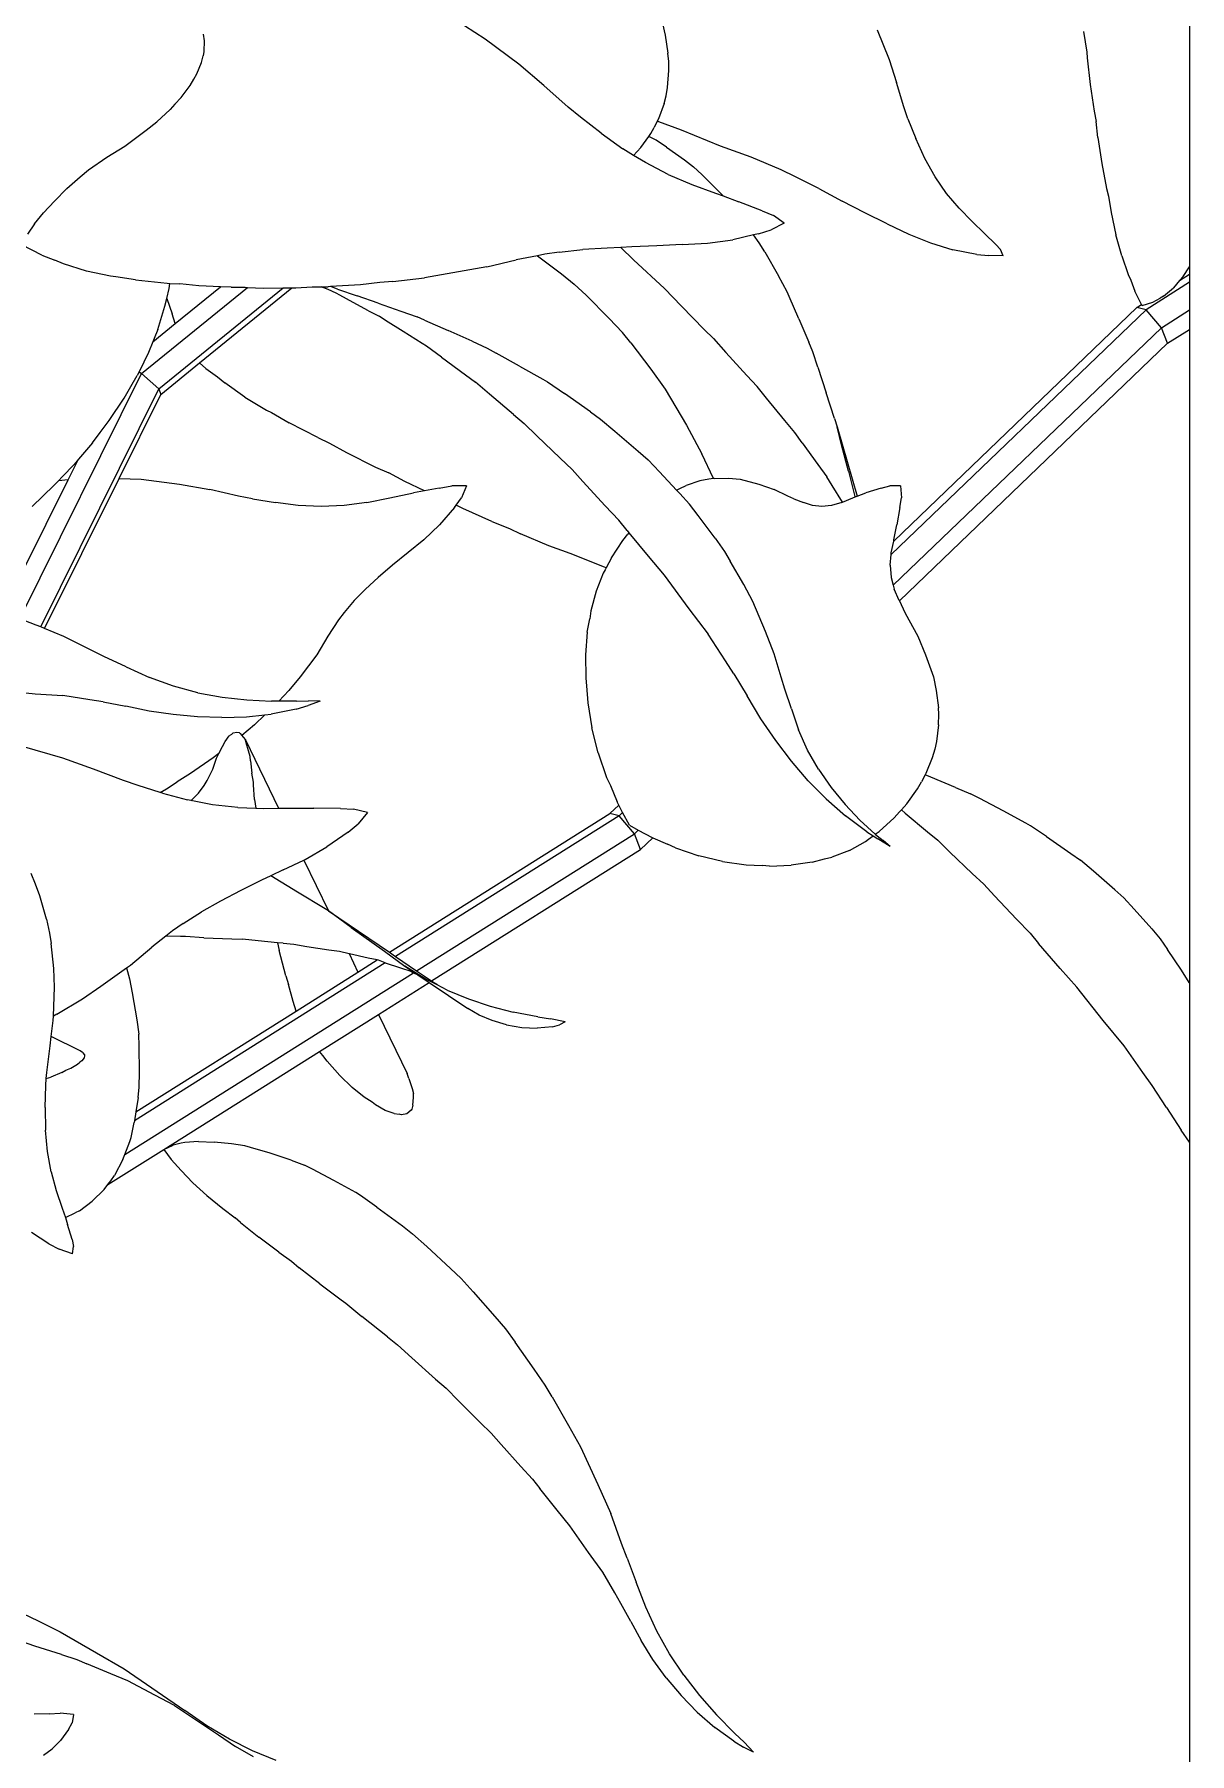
# Model space of a CAD drawing. Header units: metres. Extents: x 12.2 to 77.2, y 18.8 to 35.5.
# Drawn here: x 61.8069 to 62.0748, y 29.6505 to 30.0491 of the extents above; entities that cross this region are included whole.
import ezdxf

# ---------------------------------------------------------------- set-up
doc = ezdxf.new("R2010")
doc.units = ezdxf.units.M
doc.layers.add('0inne_gulv', color=7, linetype='Continuous', lineweight=13)

# ---------------------------------------------------------------- blocks, each defined once
blk = doc.blocks.new('One bedroom house rs')
for p, q in [((-8.48723, -1.92068), (-8.48723, -1.99064)), ((-8.71594, -1.93674), (-8.71573, -1.9383)), ((-8.65054, -1.93786), (-8.65533, -1.93477)), ((-8.60943, -1.93428), (-8.60886, -1.93694)), ((-8.60886, -1.93694), (-8.60818, -1.94111)), ((-8.55969, -1.93571), (-8.55688, -1.94257)), ((-8.51185, -1.93611), (-8.51109, -1.9409)), ((-8.71577, -1.94073), (-8.71596, -1.94174)), ((-8.71573, -1.9383), (-8.71577, -1.94073)), ((-8.64274, -1.94372), (-8.65054, -1.93786)), ((-8.51109, -1.9409), (-8.51098, -1.94219)), ((-8.71741, -1.94593), (-8.71634, -1.9433)), ((-8.71634, -1.9433), (-8.71596, -1.94174)), ((-8.63694, -1.94861), (-8.64274, -1.94372)), ((-8.60797, -1.94304), (-8.60818, -1.94111)), ((-8.60799, -1.94515), (-8.60797, -1.94304)), ((-8.55688, -1.94257), (-8.55517, -1.94794)), ((-8.51098, -1.94219), (-8.51026, -1.94841)), ((-8.72106, -1.95141), (-8.71899, -1.94864)), ((-8.71899, -1.94864), (-8.71814, -1.94716)), ((-8.71814, -1.94716), (-8.71741, -1.94593)), ((-8.63131, -1.95363), (-8.63694, -1.94861)), ((-8.6083, -1.94906), (-8.60799, -1.94515)), ((-8.55351, -1.95361), (-8.55517, -1.94794)), ((-8.51026, -1.94841), (-8.50934, -1.95457)), ((-8.72106, -1.95141), (-8.72253, -1.95295)), ((-8.60909, -1.95279), (-8.61041, -1.95639)), ((-8.60909, -1.95279), (-8.60863, -1.95106)), ((-8.60863, -1.95106), (-8.6083, -1.94906)), ((-8.72666, -1.95705), (-8.72361, -1.95419)), ((-8.72253, -1.95295), (-8.72361, -1.95419)), ((-8.62846, -1.95599), (-8.63131, -1.95363)), ((-8.62366, -1.9597), (-8.62846, -1.95599)), ((-8.61041, -1.95639), (-8.61066, -1.95691)), ((-8.55254, -1.95638), (-8.55351, -1.95361)), ((-8.55254, -1.95638), (-8.55073, -1.96092)), ((-8.50934, -1.95457), (-8.50889, -1.95698)), ((-8.73408, -1.96269), (-8.7292, -1.95902)), ((-8.7292, -1.95902), (-8.72666, -1.95705)), ((-8.62366, -1.9597), (-8.61862, -1.96332)), ((-8.6145, -1.96302), (-8.61265, -1.96043)), ((-8.61265, -1.96043), (-8.61219, -1.95978)), ((-8.61091, -1.96133), (-8.61265, -1.96043)), ((-8.61219, -1.95978), (-8.61136, -1.95835)), ((-8.61066, -1.95691), (-8.61136, -1.95835)), ((-8.61032, -1.95705), (-8.61066, -1.95691)), ((-8.60503, -1.95902), (-8.61032, -1.95705)), ((-8.59604, -1.96269), (-8.60503, -1.95902)), ((-8.50848, -1.96071), (-8.50889, -1.95698)), ((-8.50848, -1.96071), (-8.50758, -1.96673)), ((-8.73828, -1.96525), (-8.73408, -1.96269)), ((-8.61615, -1.96484), (-8.61862, -1.96332)), ((-8.6145, -1.96302), (-8.61615, -1.96484)), ((-8.61343, -1.96652), (-8.61615, -1.96484)), ((-8.60852, -1.9629), (-8.61091, -1.96133)), ((-8.60852, -1.9629), (-8.60437, -1.96585)), ((-8.58887, -1.96525), (-8.59604, -1.96269)), ((-8.54863, -1.96556), (-8.55073, -1.96092)), ((-8.74451, -1.96978), (-8.74254, -1.96822)), ((-8.74254, -1.96822), (-8.73828, -1.96525)), ((-8.60811, -1.96928), (-8.61343, -1.96652)), ((-8.60437, -1.96585), (-8.60225, -1.96746)), ((-8.60225, -1.96746), (-8.60035, -1.96925)), ((-8.58195, -1.96822), (-8.58887, -1.96525)), ((-8.57861, -1.96978), (-8.58195, -1.96822)), ((-8.54625, -1.96982), (-8.54863, -1.96556)), ((-8.50758, -1.96673), (-8.50648, -1.9725)), ((-8.74755, -1.97248), (-8.75044, -1.97543)), ((-8.74755, -1.97248), (-8.74451, -1.96978)), ((-8.60811, -1.96928), (-8.60268, -1.9716)), ((-8.60268, -1.9716), (-8.5972, -1.97357)), ((-8.60035, -1.96925), (-8.59647, -1.97311)), ((-8.57322, -1.97248), (-8.57861, -1.96978)), ((-8.57322, -1.97248), (-8.56783, -1.97543)), ((-8.5436, -1.97367), (-8.54625, -1.96982)), ((-8.50648, -1.9725), (-8.50607, -1.97427)), ((-8.75295, -1.97818), (-8.75044, -1.97543)), ((-8.5972, -1.97357), (-8.5954, -1.97423)), ((-8.59647, -1.97311), (-8.5954, -1.97423)), ((-8.5954, -1.97423), (-8.59175, -1.97557)), ((-8.58632, -1.9777), (-8.59175, -1.97557)), ((-8.56252, -1.97818), (-8.56783, -1.97543)), ((-8.54069, -1.9771), (-8.5436, -1.97367)), ((-8.50607, -1.97427), (-8.50544, -1.97806)), ((-8.75503, -1.98073), (-8.75671, -1.98306)), ((-8.75503, -1.98073), (-8.75295, -1.97818)), ((-8.58632, -1.9777), (-8.58372, -1.9788)), ((-8.58122, -1.98052), (-8.58424, -1.98208)), ((-8.58122, -1.98052), (-8.58372, -1.9788)), ((-8.55734, -1.98073), (-8.56252, -1.97818)), ((-8.55734, -1.98073), (-8.5523, -1.98306)), ((-8.54069, -1.9771), (-8.53764, -1.98013)), ((-8.53764, -1.98013), (-8.53478, -1.98292)), ((-8.50544, -1.97806), (-8.50431, -1.98328)), ((-8.59905, -1.98519), (-8.59316, -1.98439)), ((-8.58832, -1.98329), (-8.59316, -1.98439)), ((-8.58716, -1.98302), (-8.58832, -1.98329)), ((-8.587, -1.98511), (-8.58832, -1.98329)), ((-8.58716, -1.98302), (-8.58424, -1.98208)), ((-8.5523, -1.98306), (-8.54733, -1.98511)), ((-8.53217, -1.98552), (-8.53478, -1.98292)), ((-8.50298, -1.98809), (-8.50431, -1.98328)), ((-8.75335, -1.98794), (-8.75799, -1.98554)), ((-8.75335, -1.98794), (-8.75034, -1.98909)), ((-8.63842, -1.98809), (-8.64337, -1.98905)), ((-8.63674, -1.98776), (-8.63842, -1.98809)), ((-8.63842, -1.98809), (-8.63287, -1.9923)), ((-8.63343, -1.98727), (-8.63674, -1.98776)), ((-8.63343, -1.98727), (-8.62795, -1.98669)), ((-8.62229, -1.98635), (-8.62795, -1.98669)), ((-8.61909, -1.98618), (-8.62229, -1.98635)), ((-8.61654, -1.98604), (-8.61909, -1.98618)), ((-8.61616, -1.98904), (-8.61909, -1.98618)), ((-8.61073, -1.98577), (-8.61654, -1.98604)), ((-8.6049, -1.98552), (-8.61073, -1.98577)), ((-8.6049, -1.98552), (-8.59905, -1.98519)), ((-8.58576, -1.98723), (-8.587, -1.98511)), ((-8.58576, -1.98723), (-8.58259, -1.99276)), ((-8.54733, -1.98511), (-8.54213, -1.9867)), ((-8.5366, -1.9878), (-8.54213, -1.9867)), ((-8.5366, -1.9878), (-8.53378, -1.98808)), ((-8.53044, -1.9881), (-8.53378, -1.98808)), ((-8.53217, -1.98552), (-8.53105, -1.98668)), ((-8.53044, -1.9881), (-8.53105, -1.98668)), ((-8.50298, -1.98809), (-8.50146, -1.99243)), ((-8.74835, -1.98996), (-8.75034, -1.98909)), ((-8.74301, -1.99165), (-8.74835, -1.98996)), ((-8.73743, -1.99283), (-8.74301, -1.99165)), ((-8.65021, -1.9907), (-8.66462, -1.99321)), ((-8.65021, -1.9907), (-8.64337, -1.98905)), ((-8.63287, -1.9923), (-8.62995, -1.9947)), ((-8.60902, -1.9957), (-8.61616, -1.98904)), ((-8.58052, -1.99648), (-8.58259, -1.99276)), ((-8.50146, -1.99243), (-8.50089, -1.99374)), ((-8.48955, -1.99381), (-8.48723, -1.99234)), ((-8.48876, -1.9929), (-8.48723, -1.99064)), ((-8.48723, -1.99064), (-8.48723, -1.99234)), ((-8.48723, -1.99234), (-8.48723, -1.99422)), ((-8.73622, -1.99297), (-8.73743, -1.99283)), ((-8.73162, -1.99372), (-8.73622, -1.99297)), ((-8.73162, -1.99372), (-8.72434, -1.99447)), ((-8.73023, -2.01537), (-8.7057, -1.99544)), ((-8.7262, -2.01896), (-8.69741, -1.99556)), ((-8.72438, -1.99799), (-8.72385, -1.9957)), ((-8.72434, -1.99447), (-8.72366, -1.99451)), ((-8.72385, -1.9957), (-8.72366, -1.99451)), ((-8.72366, -1.99451), (-8.7214, -1.99463)), ((-8.72242, -2.00379), (-8.71197, -1.9953)), ((-8.71696, -1.99507), (-8.7214, -1.99463)), ((-8.71197, -1.9953), (-8.71696, -1.99507)), ((-8.71678, -2.01293), (-8.6954, -1.99555)), ((-8.7095, -1.99542), (-8.71197, -1.9953)), ((-8.7095, -1.99542), (-8.70618, -1.99542)), ((-8.70618, -1.99542), (-8.7057, -1.99544)), ((-8.7057, -1.99544), (-8.702, -1.99559)), ((-8.702, -1.99559), (-8.69741, -1.99556)), ((-8.69741, -1.99556), (-8.6954, -1.99555)), ((-8.6954, -1.99555), (-8.69447, -1.99554)), ((-8.69447, -1.99554), (-8.69068, -1.99533)), ((-8.69068, -1.99533), (-8.68856, -1.9953)), ((-8.68856, -1.9953), (-8.68695, -1.99528)), ((-8.68701, -1.99596), (-8.68856, -1.9953)), ((-8.68509, -1.99676), (-8.68701, -1.99596)), ((-8.68646, -1.99525), (-8.68695, -1.99528)), ((-8.67945, -1.99481), (-8.68646, -1.99525)), ((-8.6862, -1.99533), (-8.68646, -1.99525)), ((-8.6848, -1.99581), (-8.6862, -1.99533)), ((-8.6848, -1.99581), (-8.68026, -1.99738)), ((-8.67499, -1.99431), (-8.67945, -1.99481)), ((-8.672, -1.9941), (-8.67499, -1.99431)), ((-8.672, -1.9941), (-8.66462, -1.99321)), ((-8.62995, -1.9947), (-8.62718, -1.99726)), ((-8.60508, -1.99982), (-8.60902, -1.9957)), ((-8.58007, -1.99751), (-8.58052, -1.99648)), ((-8.50089, -1.99374), (-8.49992, -1.99631)), ((-8.49836, -1.9994), (-8.49992, -1.99631)), ((-8.48723, -1.99422), (-8.49734, -2.00063)), ((-8.49329, -1.99749), (-8.491, -1.9955)), ((-8.48955, -1.99381), (-8.491, -1.9955)), ((-8.48876, -1.9929), (-8.48955, -1.99381)), ((-8.48723, -1.99422), (-8.48723, -2.00063)), ((-8.72649, -2.00518), (-8.72481, -1.99982)), ((-8.72481, -1.99982), (-8.72438, -1.99799)), ((-8.72438, -1.99799), (-8.72315, -2.00158)), ((-8.68425, -1.99725), (-8.68509, -1.99676)), ((-8.68115, -1.99895), (-8.68425, -1.99725)), ((-8.67759, -2.00085), (-8.68115, -1.99895)), ((-8.67534, -1.9991), (-8.68026, -1.99738)), ((-8.67534, -1.9991), (-8.67009, -2.00096)), ((-8.62182, -2.00261), (-8.62718, -1.99726)), ((-8.59978, -2.00518), (-8.60508, -1.99982)), ((-8.57781, -2.00273), (-8.58007, -1.99751)), ((-8.49734, -2.00063), (-8.55645, -2.05738)), ((-8.55583, -2.05423), (-8.49944, -2.00009)), ((-8.49944, -2.00009), (-8.49836, -1.9994)), ((-8.49734, -2.00063), (-8.49944, -2.00009)), ((-8.49824, -1.99963), (-8.49836, -1.9994)), ((-8.49824, -1.99963), (-8.49575, -1.99888)), ((-8.49378, -2.00478), (-8.49734, -2.00063)), ((-8.49575, -1.99888), (-8.49408, -1.99795)), ((-8.49329, -1.99749), (-8.49408, -1.99795)), ((-8.49378, -2.00478), (-8.48723, -2.00063)), ((-8.48723, -2.00063), (-8.48723, -2.00517)), ((-8.72764, -2.00804), (-8.72242, -2.00379)), ((-8.72242, -2.00379), (-8.72315, -2.00158)), ((-8.67759, -2.00085), (-8.67518, -2.0021)), ((-8.67371, -2.00308), (-8.67518, -2.0021)), ((-8.66962, -2.00569), (-8.67371, -2.00308)), ((-8.67009, -2.00096), (-8.66636, -2.00229)), ((-8.66465, -2.00303), (-8.66636, -2.00229)), ((-8.66465, -2.00303), (-8.65918, -2.00543)), ((-8.61876, -2.00592), (-8.62182, -2.00261)), ((-8.57781, -2.00273), (-8.57552, -2.00817)), ((-8.72764, -2.00804), (-8.72865, -2.01055)), ((-8.72733, -2.00726), (-8.72764, -2.00804)), ((-8.72649, -2.00518), (-8.72733, -2.00726)), ((-8.6652, -2.00845), (-8.66962, -2.00569)), ((-8.66421, -2.00905), (-8.6652, -2.00845)), ((-8.65357, -2.00794), (-8.65918, -2.00543)), ((-8.65357, -2.00794), (-8.65014, -2.00949)), ((-8.61679, -2.0083), (-8.61876, -2.00592)), ((-8.61679, -2.0083), (-8.61213, -2.01437)), ((-8.59978, -2.00518), (-8.59764, -2.00726)), ((-8.59764, -2.00726), (-8.59475, -2.01055)), ((-8.5746, -2.0104), (-8.57552, -2.00817)), ((-8.55597, -2.06449), (-8.49378, -2.00478)), ((-8.55451, -2.06811), (-8.49233, -2.0084)), ((-8.49233, -2.0084), (-8.49378, -2.00478)), ((-8.49233, -2.0084), (-8.48723, -2.00517)), ((-8.48723, -2.00517), (-8.48723, -2.15672)), ((-8.72865, -2.01055), (-8.73081, -2.01499)), ((-8.66073, -2.01164), (-8.66421, -2.00905)), ((-8.66073, -2.01164), (-8.6551, -2.01574)), ((-8.65014, -2.00949), (-8.64799, -2.01066)), ((-8.64257, -2.01367), (-8.64799, -2.01066)), ((-8.59475, -2.01055), (-8.58992, -2.01586)), ((-8.57344, -2.01392), (-8.5746, -2.0104)), ((-8.75848, -2.07225), (-8.73023, -2.01537)), ((-8.73271, -2.01839), (-8.73123, -2.01586)), ((-8.73081, -2.01499), (-8.73123, -2.01586)), ((-8.73081, -2.01499), (-8.73023, -2.01537)), ((-8.73023, -2.01537), (-8.7262, -2.01896)), ((-8.72576, -2.02023), (-8.71678, -2.01293)), ((-8.71532, -2.01422), (-8.71678, -2.01293)), ((-8.71532, -2.01422), (-8.71266, -2.01617)), ((-8.71266, -2.01617), (-8.71097, -2.01757)), ((-8.6551, -2.01574), (-8.65279, -2.01741)), ((-8.64257, -2.01367), (-8.6372, -2.01671)), ((-8.61213, -2.01437), (-8.60884, -2.01901)), ((-8.58753, -2.01839), (-8.58992, -2.01586)), ((-8.57344, -2.01392), (-8.57151, -2.01987)), ((-8.75362, -2.07416), (-8.7262, -2.01896)), ((-8.73544, -2.03971), (-8.72576, -2.02023)), ((-8.73426, -2.02112), (-8.73271, -2.01839)), ((-8.7262, -2.01896), (-8.72576, -2.02023)), ((-8.70629, -2.02086), (-8.71097, -2.01757)), ((-8.64955, -2.02019), (-8.65279, -2.01741)), ((-8.64401, -2.02487), (-8.64955, -2.02019)), ((-8.6372, -2.01671), (-8.6361, -2.01735)), ((-8.6361, -2.01735), (-8.63217, -2.02007)), ((-8.62615, -2.02428), (-8.63217, -2.02007)), ((-8.60884, -2.01901), (-8.60388, -2.02737)), ((-8.58536, -2.02112), (-8.58753, -2.01839)), ((-8.56959, -2.02585), (-8.57151, -2.01987)), ((-8.73772, -2.02633), (-8.73426, -2.02112)), ((-8.70629, -2.02086), (-8.70125, -2.02387)), ((-8.70125, -2.02387), (-8.70013, -2.02443)), ((-8.70013, -2.02443), (-8.69601, -2.02681)), ((-8.62615, -2.02428), (-8.6238, -2.02596)), ((-8.58109, -2.02633), (-8.58536, -2.02112)), ((-8.73985, -2.0291), (-8.73772, -2.02633)), ((-8.68939, -2.03027), (-8.69601, -2.02681)), ((-8.64401, -2.02487), (-8.6415, -2.02696)), ((-8.6415, -2.02696), (-8.63856, -2.02984)), ((-8.6238, -2.02596), (-8.62049, -2.02876)), ((-8.60388, -2.02737), (-8.60034, -2.03399)), ((-8.57874, -2.0291), (-8.58109, -2.02633)), ((-8.56959, -2.02585), (-8.56897, -2.02778)), ((-8.56897, -2.02778), (-8.56434, -2.04381)), ((-8.56791, -2.03195), (-8.56897, -2.02778)), ((-8.74159, -2.03144), (-8.74486, -2.03528)), ((-8.74159, -2.03144), (-8.73985, -2.0291)), ((-8.68939, -2.03027), (-8.68667, -2.03155)), ((-8.68667, -2.03155), (-8.68272, -2.03372)), ((-8.63856, -2.02984), (-8.63318, -2.03503)), ((-8.62049, -2.02876), (-8.61512, -2.0334)), ((-8.5771, -2.03144), (-8.57874, -2.0291)), ((-8.5771, -2.03144), (-8.57346, -2.03648)), ((-8.56636, -2.03801), (-8.56791, -2.03195)), ((-8.74588, -2.03648), (-8.74865, -2.03935)), ((-8.74723, -2.04006), (-8.74486, -2.03528)), ((-8.74486, -2.03528), (-8.74588, -2.03648)), ((-8.68272, -2.03372), (-8.67598, -2.03708)), ((-8.63318, -2.03503), (-8.63042, -2.03764)), ((-8.61512, -2.0334), (-8.61281, -2.03542)), ((-8.61012, -2.03823), (-8.61281, -2.03542)), ((-8.59759, -2.03975), (-8.60034, -2.03399)), ((-8.57346, -2.03648), (-8.57132, -2.03935)), ((-8.76245, -2.0707), (-8.74723, -2.04006)), ((-8.75274, -2.07453), (-8.73544, -2.03971)), ((-8.75055, -2.04139), (-8.74953, -2.0403)), ((-8.74953, -2.0403), (-8.74865, -2.03935)), ((-8.74723, -2.04006), (-8.74953, -2.0403)), ((-8.73544, -2.03971), (-8.73034, -2.03992)), ((-8.73034, -2.03992), (-8.72145, -2.04104)), ((-8.67598, -2.03708), (-8.67294, -2.03845)), ((-8.66923, -2.0404), (-8.67294, -2.03845)), ((-8.66462, -2.04259), (-8.66923, -2.0404)), ((-8.63042, -2.03764), (-8.6279, -2.04044)), ((-8.62273, -2.04606), (-8.6279, -2.04044)), ((-8.60618, -2.04243), (-8.61012, -2.03823)), ((-8.60077, -2.04031), (-8.60398, -2.04136)), ((-8.59869, -2.03988), (-8.60077, -2.04031)), ((-8.59759, -2.03975), (-8.59869, -2.03988)), ((-8.59745, -2.03973), (-8.59759, -2.03975)), ((-8.59745, -2.03973), (-8.59411, -2.0397)), ((-8.59411, -2.0397), (-8.59142, -2.03992)), ((-8.59142, -2.03992), (-8.58715, -2.04104)), ((-8.57011, -2.04139), (-8.57132, -2.03935)), ((-8.56636, -2.03801), (-8.56483, -2.04391)), ((-8.75561, -2.0462), (-8.75055, -2.04139)), ((-8.72145, -2.04104), (-8.71444, -2.0423)), ((-8.70774, -2.04382), (-8.71444, -2.0423)), ((-8.70448, -2.04446), (-8.70774, -2.04382)), ((-8.70448, -2.04446), (-8.69921, -2.04532)), ((-8.67798, -2.04527), (-8.67269, -2.04419)), ((-8.67269, -2.04419), (-8.66715, -2.04306)), ((-8.66462, -2.04259), (-8.66715, -2.04306)), ((-8.66127, -2.04196), (-8.66462, -2.04259)), ((-8.66127, -2.04196), (-8.65828, -2.04146)), ((-8.65486, -2.04147), (-8.65828, -2.04146)), ((-8.6573, -2.04593), (-8.65606, -2.04421)), ((-8.65486, -2.04147), (-8.65606, -2.04421)), ((-8.60618, -2.04243), (-8.60544, -2.04204)), ((-8.60546, -2.04321), (-8.60618, -2.04243)), ((-8.6032, -2.04567), (-8.60546, -2.04321)), ((-8.60544, -2.04204), (-8.60398, -2.04136)), ((-8.58715, -2.04104), (-8.58354, -2.0423)), ((-8.58042, -2.04382), (-8.58354, -2.0423)), ((-8.57898, -2.04446), (-8.58042, -2.04382)), ((-8.57898, -2.04446), (-8.57676, -2.04532)), ((-8.56775, -2.04522), (-8.57011, -2.04139)), ((-8.56775, -2.04522), (-8.56535, -2.04419)), ((-8.56535, -2.04419), (-8.5648, -2.04398)), ((-8.5648, -2.04398), (-8.56483, -2.04391)), ((-8.5648, -2.04398), (-8.56434, -2.04381)), ((-8.56434, -2.04381), (-8.56234, -2.04306)), ((-8.55877, -2.04196), (-8.56234, -2.04306)), ((-8.55877, -2.04196), (-8.55677, -2.04146)), ((-8.55426, -2.04147), (-8.55677, -2.04146)), ((-8.55439, -2.04644), (-8.55407, -2.04421)), ((-8.55426, -2.04147), (-8.55407, -2.04421)), ((-8.6939, -2.04601), (-8.69921, -2.04532)), ((-8.68856, -2.04624), (-8.6939, -2.04601)), ((-8.68325, -2.04599), (-8.68856, -2.04624)), ((-8.67798, -2.04527), (-8.68325, -2.04599)), ((-8.65767, -2.04644), (-8.66118, -2.05049)), ((-8.65767, -2.04644), (-8.6573, -2.04593)), ((-8.65572, -2.04673), (-8.6573, -2.04593)), ((-8.64901, -2.04974), (-8.65572, -2.04673)), ((-8.6196, -2.0494), (-8.62273, -2.04606)), ((-8.60117, -2.04833), (-8.6032, -2.04567)), ((-8.59727, -2.05357), (-8.60117, -2.04833)), ((-8.57469, -2.04601), (-8.57676, -2.04532)), ((-8.5725, -2.04624), (-8.57469, -2.04601)), ((-8.57023, -2.04599), (-8.5725, -2.04624)), ((-8.56787, -2.04527), (-8.57023, -2.04599)), ((-8.56787, -2.04527), (-8.56775, -2.04522)), ((-8.55439, -2.04644), (-8.55508, -2.05049)), ((-8.66481, -2.05397), (-8.66118, -2.05049)), ((-8.64901, -2.04974), (-8.64496, -2.05135)), ((-8.64496, -2.05135), (-8.64234, -2.05259)), ((-8.61766, -2.05181), (-8.6196, -2.0494)), ((-8.61766, -2.05181), (-8.61725, -2.05232)), ((-8.61725, -2.05232), (-8.61747, -2.05262)), ((-8.61725, -2.05232), (-8.61277, -2.05777)), ((-8.55578, -2.05397), (-8.55508, -2.05049)), ((-8.66481, -2.05397), (-8.67208, -2.05986)), ((-8.63577, -2.05535), (-8.64234, -2.05259)), ((-8.63085, -2.05716), (-8.63577, -2.05535)), ((-8.62127, -2.05813), (-8.61865, -2.05411)), ((-8.61865, -2.05411), (-8.61747, -2.05262)), ((-8.59727, -2.05357), (-8.59506, -2.05664)), ((-8.55641, -2.05699), (-8.55583, -2.05423)), ((-8.55583, -2.05423), (-8.55578, -2.05397)), ((-8.67208, -2.05986), (-8.67534, -2.06266)), ((-8.62288, -2.06031), (-8.63085, -2.05716)), ((-8.62249, -2.06045), (-8.62288, -2.06031)), ((-8.62249, -2.06045), (-8.62273, -2.06091)), ((-8.62127, -2.05813), (-8.62249, -2.06045)), ((-8.61277, -2.05777), (-8.60908, -2.06215)), ((-8.59506, -2.05664), (-8.59373, -2.05888)), ((-8.59063, -2.0643), (-8.59373, -2.05888)), ((-8.55667, -2.05986), (-8.55645, -2.05738)), ((-8.55667, -2.05986), (-8.55644, -2.06266)), ((-8.55645, -2.05738), (-8.55641, -2.05699)), ((-8.67534, -2.06266), (-8.67828, -2.0654)), ((-8.62318, -2.06171), (-8.62486, -2.06588)), ((-8.62273, -2.06091), (-8.62318, -2.06171)), ((-8.60908, -2.06215), (-8.60336, -2.06993)), ((-8.58847, -2.06823), (-8.59063, -2.0643)), ((-8.55644, -2.06266), (-8.55597, -2.06449)), ((-8.55597, -2.06449), (-8.55573, -2.0654)), ((-8.68092, -2.06803), (-8.68329, -2.07078)), ((-8.68092, -2.06803), (-8.67828, -2.0654)), ((-8.62486, -2.06588), (-8.62604, -2.07038)), ((-8.58556, -2.07518), (-8.58847, -2.06823)), ((-8.55455, -2.06803), (-8.55573, -2.0654)), ((-8.55455, -2.06803), (-8.55451, -2.06811)), ((-8.55451, -2.06811), (-8.55323, -2.07078)), ((-8.75466, -2.07373), (-8.75848, -2.07225)), ((-8.68329, -2.07078), (-8.68461, -2.07254)), ((-8.6269, -2.07533), (-8.62631, -2.07229)), ((-8.62604, -2.07038), (-8.62631, -2.07229)), ((-8.60336, -2.06993), (-8.59887, -2.07584)), ((-8.55323, -2.07078), (-8.55233, -2.07254)), ((-8.75362, -2.07416), (-8.75466, -2.07373)), ((-8.75274, -2.07453), (-8.75362, -2.07416)), ((-8.74828, -2.07638), (-8.75274, -2.07453)), ((-8.74208, -2.07947), (-8.74828, -2.07638)), ((-8.68703, -2.07632), (-8.68961, -2.08058)), ((-8.68461, -2.07254), (-8.68703, -2.07632)), ((-8.6269, -2.07533), (-8.62734, -2.08061)), ((-8.59488, -2.08199), (-8.59887, -2.07584)), ((-8.58355, -2.08036), (-8.58556, -2.07518)), ((-8.55233, -2.07254), (-8.55027, -2.07632)), ((-8.55027, -2.07632), (-8.54848, -2.08058)), ((-8.73897, -2.08097), (-8.74208, -2.07947)), ((-8.58195, -2.0858), (-8.58355, -2.08036)), ((-8.73378, -2.08339), (-8.73897, -2.08097)), ((-8.73378, -2.08339), (-8.72837, -2.08585)), ((-8.68961, -2.08058), (-8.69347, -2.0857)), ((-8.62734, -2.08061), (-8.62725, -2.08605)), ((-8.59294, -2.08505), (-8.59488, -2.08199)), ((-8.54848, -2.08058), (-8.54665, -2.0857)), ((-8.72284, -2.08786), (-8.72837, -2.08585)), ((-8.71722, -2.0894), (-8.72284, -2.08786)), ((-8.69347, -2.0857), (-8.69606, -2.08888)), ((-8.62725, -2.08605), (-8.62704, -2.08784)), ((-8.62704, -2.08784), (-8.62679, -2.09175)), ((-8.59294, -2.08505), (-8.58979, -2.09015)), ((-8.58109, -2.08855), (-8.58195, -2.0858)), ((-8.54665, -2.0857), (-8.54601, -2.08888)), ((-8.76, -2.08915), (-8.75489, -2.08962)), ((-8.75489, -2.08962), (-8.74848, -2.09005)), ((-8.74225, -2.09101), (-8.74848, -2.09005)), ((-8.73912, -2.09155), (-8.74225, -2.09101)), ((-8.73912, -2.09155), (-8.73391, -2.09252)), ((-8.71722, -2.0894), (-8.71153, -2.09046)), ((-8.71153, -2.09046), (-8.70582, -2.09107)), ((-8.70582, -2.09107), (-8.70011, -2.09137)), ((-8.69843, -2.09137), (-8.70011, -2.09137)), ((-8.69606, -2.08888), (-8.69843, -2.09137)), ((-8.69435, -2.09138), (-8.69843, -2.09137)), ((-8.69438, -2.09318), (-8.69159, -2.09235)), ((-8.69435, -2.09138), (-8.69157, -2.09125)), ((-8.6888, -2.09132), (-8.69159, -2.09235)), ((-8.6888, -2.09132), (-8.69157, -2.09125)), ((-8.62679, -2.09175), (-8.62586, -2.09756)), ((-8.58663, -2.09544), (-8.58979, -2.09015)), ((-8.57957, -2.09316), (-8.58109, -2.08855)), ((-8.54601, -2.08888), (-8.54546, -2.09289)), ((-8.72848, -2.09365), (-8.73391, -2.09252)), ((-8.72293, -2.09446), (-8.72848, -2.09365)), ((-8.7173, -2.09497), (-8.72293, -2.09446)), ((-8.7116, -2.09516), (-8.7173, -2.09497)), ((-8.7116, -2.09516), (-8.70588, -2.095)), ((-8.70588, -2.095), (-8.70168, -2.09453)), ((-8.70409, -2.09686), (-8.70168, -2.09453)), ((-8.70168, -2.09453), (-8.70015, -2.09435)), ((-8.69438, -2.09318), (-8.70015, -2.09435)), ((-8.5832, -2.1005), (-8.58663, -2.09544)), ((-8.57957, -2.09316), (-8.5779, -2.09802)), ((-8.54537, -2.0944), (-8.54546, -2.09289)), ((-8.54545, -2.09686), (-8.54537, -2.0944)), ((-8.71089, -2.10067), (-8.7099, -2.09943)), ((-8.70942, -2.09909), (-8.7099, -2.09943)), ((-8.70902, -2.09873), (-8.70942, -2.09909)), ((-8.70902, -2.09873), (-8.70815, -2.09853)), ((-8.70815, -2.09853), (-8.70762, -2.09861)), ((-8.70762, -2.09861), (-8.70736, -2.09884)), ((-8.70736, -2.09884), (-8.70697, -2.09929)), ((-8.70409, -2.09686), (-8.70697, -2.09929)), ((-8.70697, -2.09929), (-8.70665, -2.09967)), ((-8.70665, -2.09967), (-8.70615, -2.10034)), ((-8.70615, -2.10034), (-8.69846, -2.1162)), ((-8.706, -2.101), (-8.70615, -2.10034)), ((-8.62439, -2.10334), (-8.62586, -2.09756)), ((-8.57581, -2.10268), (-8.5779, -2.09802)), ((-8.54545, -2.09686), (-8.54592, -2.10072)), ((-8.74853, -2.10456), (-8.75782, -2.10187)), ((-8.7123, -2.10346), (-8.7136, -2.10449)), ((-8.71288, -2.10456), (-8.7123, -2.10346)), ((-8.7123, -2.10346), (-8.71147, -2.10187)), ((-8.71147, -2.10187), (-8.71089, -2.10067)), ((-8.70547, -2.10286), (-8.706, -2.101)), ((-8.70504, -2.1042), (-8.70547, -2.10286)), ((-8.70497, -2.1052), (-8.70504, -2.1042)), ((-8.62439, -2.10334), (-8.6224, -2.10903)), ((-8.57954, -2.1053), (-8.5832, -2.1005)), ((-8.57329, -2.10714), (-8.57581, -2.10268)), ((-8.54631, -2.1025), (-8.54689, -2.10449)), ((-8.54592, -2.10072), (-8.54631, -2.1025)), ((-8.74137, -2.10709), (-8.74853, -2.10456)), ((-8.73445, -2.10976), (-8.74137, -2.10709)), ((-8.71888, -2.10816), (-8.72198, -2.11004)), ((-8.7136, -2.10449), (-8.71888, -2.10816)), ((-8.715, -2.10976), (-8.7137, -2.10709)), ((-8.7137, -2.10709), (-8.71288, -2.10456)), ((-8.70497, -2.1052), (-8.70464, -2.10808)), ((-8.70429, -2.11017), (-8.70464, -2.10808)), ((-8.57565, -2.10981), (-8.57954, -2.1053)), ((-8.57329, -2.10714), (-8.57038, -2.11137)), ((-8.54837, -2.10816), (-8.54852, -2.10843)), ((-8.54689, -2.10449), (-8.54837, -2.10816)), ((-8.73103, -2.11094), (-8.73445, -2.10976)), ((-8.72591, -2.11252), (-8.73103, -2.11094)), ((-8.72591, -2.11252), (-8.72449, -2.11169)), ((-8.72449, -2.11169), (-8.72198, -2.11004)), ((-8.71706, -2.11268), (-8.71573, -2.11094)), ((-8.71573, -2.11094), (-8.715, -2.10976)), ((-8.70429, -2.11077), (-8.70429, -2.11017)), ((-8.70405, -2.11413), (-8.70429, -2.11077)), ((-8.6224, -2.10903), (-8.62154, -2.11092)), ((-8.62154, -2.11092), (-8.61999, -2.11467)), ((-8.57565, -2.10981), (-8.57152, -2.11403)), ((-8.57038, -2.11137), (-8.56712, -2.11533)), ((-8.55283, -2.11513), (-8.55034, -2.11169)), ((-8.55034, -2.11169), (-8.54937, -2.11004)), ((-8.54852, -2.10843), (-8.54937, -2.11004)), ((-8.54725, -2.10895), (-8.54852, -2.10843)), ((-8.54148, -2.11137), (-8.54725, -2.10895)), ((-8.54148, -2.11137), (-8.53801, -2.11284)), ((-8.72539, -2.11268), (-8.72591, -2.11252)), ((-8.72539, -2.11268), (-8.71961, -2.11423)), ((-8.71879, -2.11439), (-8.71961, -2.11423)), ((-8.71879, -2.11439), (-8.71861, -2.11423)), ((-8.71378, -2.11536), (-8.71879, -2.11439)), ((-8.71706, -2.11268), (-8.71861, -2.11423)), ((-8.70792, -2.11603), (-8.71378, -2.11536)), ((-8.70792, -2.11603), (-8.70377, -2.1162)), ((-8.70405, -2.11413), (-8.70377, -2.1162)), ((-8.70377, -2.1162), (-8.70207, -2.11626)), ((-8.70207, -2.11626), (-8.69846, -2.1162)), ((-8.69846, -2.1162), (-8.69621, -2.11616)), ((-8.69621, -2.11616), (-8.69026, -2.11614)), ((-8.68413, -2.11626), (-8.69026, -2.11614)), ((-8.68413, -2.11626), (-8.68111, -2.11641)), ((-8.62163, -2.1174), (-8.61958, -2.11544)), ((-8.61958, -2.11544), (-8.61999, -2.11467)), ((-8.61869, -2.11714), (-8.61958, -2.11544)), ((-8.57152, -2.11403), (-8.56702, -2.11797)), ((-8.56712, -2.11533), (-8.56368, -2.11895)), ((-8.55407, -2.11652), (-8.55283, -2.11513)), ((-8.53584, -2.11396), (-8.53801, -2.11284)), ((-8.53045, -2.1168), (-8.53584, -2.11396)), ((-8.68236, -2.12169), (-8.68001, -2.11976)), ((-8.67787, -2.11719), (-8.68111, -2.11641)), ((-8.67787, -2.11719), (-8.68001, -2.11976)), ((-8.67278, -2.14958), (-8.62163, -2.1174)), ((-8.61951, -2.11792), (-8.67136, -2.15054)), ((-8.61951, -2.11792), (-8.62163, -2.1174)), ((-8.61869, -2.11714), (-8.61951, -2.11792)), ((-8.61595, -2.12208), (-8.61951, -2.11792)), ((-8.61712, -2.12012), (-8.61869, -2.11714)), ((-8.61712, -2.12012), (-8.61507, -2.12123)), ((-8.56208, -2.12166), (-8.56702, -2.11797)), ((-8.56011, -2.12221), (-8.56368, -2.11895)), ((-8.55577, -2.1184), (-8.55924, -2.12156)), ((-8.55577, -2.1184), (-8.5545, -2.11701)), ((-8.5545, -2.11701), (-8.55407, -2.11652)), ((-8.55407, -2.11652), (-8.55317, -2.1173)), ((-8.55317, -2.1173), (-8.54801, -2.12166)), ((-8.52521, -2.11963), (-8.53045, -2.1168)), ((-8.52416, -2.12022), (-8.52521, -2.11963)), ((-8.5204, -2.12275), (-8.52416, -2.12022)), ((-8.68236, -2.12169), (-8.68731, -2.12514)), ((-8.66647, -2.15386), (-8.61595, -2.12208)), ((-8.61595, -2.12208), (-8.61507, -2.12123)), ((-8.61452, -2.12572), (-8.61595, -2.12208)), ((-8.61507, -2.12123), (-8.61187, -2.12298)), ((-8.61452, -2.12572), (-8.61172, -2.12304)), ((-8.61187, -2.12298), (-8.61172, -2.12304)), ((-8.61172, -2.12304), (-8.60827, -2.1245)), ((-8.56611, -2.12595), (-8.56237, -2.12389)), ((-8.56237, -2.12389), (-8.56166, -2.12336)), ((-8.56208, -2.12166), (-8.56062, -2.12259)), ((-8.56166, -2.12336), (-8.56062, -2.12259)), ((-8.56062, -2.12259), (-8.55949, -2.12331)), ((-8.56011, -2.12221), (-8.55924, -2.12156)), ((-8.56006, -2.12225), (-8.56011, -2.12221)), ((-8.56006, -2.12225), (-8.55825, -2.12368)), ((-8.55666, -2.12503), (-8.55949, -2.12331)), ((-8.55666, -2.12503), (-8.55825, -2.12368)), ((-8.54801, -2.12166), (-8.54563, -2.12361)), ((-8.54285, -2.12634), (-8.54563, -2.12361)), ((-8.5204, -2.12275), (-8.51474, -2.12665)), ((-8.69742, -2.13048), (-8.69265, -2.12819)), ((-8.69265, -2.12819), (-8.69233, -2.12804)), ((-8.69265, -2.12819), (-8.68692, -2.14)), ((-8.69233, -2.12804), (-8.68731, -2.12514)), ((-8.663, -2.15621), (-8.61452, -2.12572)), ((-8.60646, -2.12533), (-8.60827, -2.1245)), ((-8.60646, -2.12533), (-8.60103, -2.12723)), ((-8.59554, -2.12856), (-8.60103, -2.12723)), ((-8.57473, -2.12867), (-8.57192, -2.1279)), ((-8.57192, -2.1279), (-8.57018, -2.1275)), ((-8.56611, -2.12595), (-8.57018, -2.1275)), ((-8.53767, -2.13128), (-8.54285, -2.12634)), ((-8.51474, -2.12665), (-8.51255, -2.12819)), ((-8.50948, -2.1308), (-8.51255, -2.12819)), ((-8.7548, -2.13377), (-8.75585, -2.13128)), ((-8.70026, -2.13184), (-8.70242, -2.13286)), ((-8.69742, -2.13048), (-8.70026, -2.13184)), ((-8.69406, -2.1356), (-8.70026, -2.13184)), ((-8.59554, -2.12856), (-8.59004, -2.12932)), ((-8.59004, -2.12932), (-8.58636, -2.12944)), ((-8.58468, -2.12957), (-8.58636, -2.12944)), ((-8.58468, -2.12957), (-8.57961, -2.1294)), ((-8.57473, -2.12867), (-8.57961, -2.1294)), ((-8.53498, -2.13377), (-8.53767, -2.13128)), ((-8.50457, -2.13508), (-8.50948, -2.1308)), ((-8.75384, -2.13647), (-8.7548, -2.13377)), ((-8.70726, -2.13528), (-8.71192, -2.13775)), ((-8.70242, -2.13286), (-8.70726, -2.13528)), ((-8.68764, -2.13951), (-8.69406, -2.1356)), ((-8.53251, -2.13647), (-8.53498, -2.13377)), ((-8.50457, -2.13508), (-8.5025, -2.13694)), ((-8.75229, -2.1419), (-8.75384, -2.13647)), ((-8.71192, -2.13775), (-8.71638, -2.14023)), ((-8.68692, -2.14), (-8.68764, -2.13951)), ((-8.68161, -2.14382), (-8.68692, -2.14)), ((-8.68692, -2.14), (-8.67278, -2.14958)), ((-8.52738, -2.1419), (-8.53251, -2.13647)), ((-8.5025, -2.13694), (-8.50008, -2.13956)), ((-8.50008, -2.13956), (-8.49599, -2.14416)), ((-8.75229, -2.1419), (-8.75161, -2.14514)), ((-8.72058, -2.14288), (-8.72305, -2.14461)), ((-8.72058, -2.14288), (-8.71638, -2.14023)), ((-8.68161, -2.14382), (-8.67393, -2.14931)), ((-8.52738, -2.1419), (-8.52422, -2.14514)), ((-8.49599, -2.14416), (-8.49405, -2.14642)), ((-8.75161, -2.14514), (-8.75119, -2.1475)), ((-8.75058, -2.15334), (-8.75119, -2.1475)), ((-8.72465, -2.14585), (-8.72787, -2.14837)), ((-8.72305, -2.14461), (-8.72465, -2.14585)), ((-8.72121, -2.14593), (-8.72465, -2.14585)), ((-8.72005, -2.1459), (-8.72121, -2.14593)), ((-8.71578, -2.14619), (-8.72005, -2.1459)), ((-8.71578, -2.14619), (-8.70933, -2.14648)), ((-8.70933, -2.14648), (-8.70684, -2.14653)), ((-8.7032, -2.14695), (-8.70684, -2.14653)), ((-8.69874, -2.14737), (-8.7032, -2.14695)), ((-8.69874, -2.14737), (-8.69834, -2.14912)), ((-8.69738, -2.14749), (-8.69874, -2.14737)), ((-8.69738, -2.14749), (-8.69491, -2.14766)), ((-8.69491, -2.14766), (-8.69191, -2.1482)), ((-8.69191, -2.1482), (-8.6868, -2.14899)), ((-8.52422, -2.14514), (-8.52226, -2.1475)), ((-8.51722, -2.15334), (-8.52226, -2.1475)), ((-8.49405, -2.14642), (-8.49232, -2.14889)), ((-8.73284, -2.15253), (-8.72787, -2.14837)), ((-8.67374, -2.15199), (-8.7319, -2.18862)), ((-8.69678, -2.15502), (-8.69834, -2.14912)), ((-8.6868, -2.14899), (-8.68436, -2.14931)), ((-8.68436, -2.14931), (-8.68213, -2.14989)), ((-8.68213, -2.14989), (-8.68006, -2.15416)), ((-8.68213, -2.14989), (-8.68206, -2.1499)), ((-8.6777, -2.15093), (-8.68206, -2.1499)), ((-8.68006, -2.15416), (-8.67562, -2.15136)), ((-8.67562, -2.15136), (-8.6777, -2.15093)), ((-8.67528, -2.15143), (-8.67562, -2.15136)), ((-8.67374, -2.15199), (-8.67528, -2.15143)), ((-8.67393, -2.14931), (-8.66917, -2.15276)), ((-8.67374, -2.15199), (-8.6702, -2.15321)), ((-8.67278, -2.14958), (-8.67136, -2.15054)), ((-8.67136, -2.15054), (-8.66647, -2.15386)), ((-8.48909, -2.15373), (-8.49232, -2.14889)), ((-8.75043, -2.15766), (-8.75058, -2.15334)), ((-8.73966, -2.15741), (-8.73374, -2.15317)), ((-8.73414, -2.19642), (-8.66716, -2.1543)), ((-8.73374, -2.15317), (-8.73284, -2.15253)), ((-8.73374, -2.15317), (-8.73301, -2.15573)), ((-8.73301, -2.15573), (-8.73238, -2.15897)), ((-8.69678, -2.15502), (-8.69617, -2.15703)), ((-8.69443, -2.16319), (-8.68006, -2.15416)), ((-8.6702, -2.15321), (-8.66781, -2.15397)), ((-8.66431, -2.15578), (-8.66917, -2.15276)), ((-8.66917, -2.15276), (-8.66615, -2.15481)), ((-8.66781, -2.15397), (-8.66716, -2.1543)), ((-8.66716, -2.1543), (-8.66615, -2.15481)), ((-8.66647, -2.15386), (-8.663, -2.15621)), ((-8.66615, -2.15481), (-8.66356, -2.15657)), ((-8.6617, -2.15713), (-8.66431, -2.15578)), ((-8.51338, -2.15766), (-8.51722, -2.15334)), ((-8.48732, -2.15655), (-8.48909, -2.15373)), ((-8.75068, -2.16437), (-8.75043, -2.15766)), ((-8.7439, -2.16033), (-8.73966, -2.15741)), ((-8.73238, -2.15897), (-8.73136, -2.16521)), ((-8.69512, -2.16099), (-8.69617, -2.15703)), ((-8.67531, -2.16396), (-8.66356, -2.15657)), ((-8.66356, -2.15657), (-8.65461, -2.16263)), ((-8.663, -2.15621), (-8.66208, -2.15684)), ((-8.6617, -2.15713), (-8.66208, -2.15684)), ((-8.6594, -2.15832), (-8.6617, -2.15713)), ((-8.6594, -2.15832), (-8.65445, -2.1604)), ((-8.50728, -2.16538), (-8.51338, -2.15766)), ((-8.48723, -2.15672), (-8.48732, -2.15655)), ((-8.48723, -2.15672), (-8.48723, -2.19357)), ((-8.74985, -2.16392), (-8.75068, -2.16437)), ((-8.74985, -2.16392), (-8.7439, -2.16033)), ((-8.73158, -2.18656), (-8.69443, -2.16319)), ((-8.69443, -2.16319), (-8.69512, -2.16099)), ((-8.68897, -2.17256), (-8.67531, -2.16396)), ((-8.67531, -2.16396), (-8.66867, -2.17765)), ((-8.65198, -2.16414), (-8.65461, -2.16263)), ((-8.65445, -2.1604), (-8.64942, -2.16205)), ((-8.64898, -2.16539), (-8.65198, -2.16414)), ((-8.64942, -2.16205), (-8.64408, -2.16342)), ((-8.63834, -2.16455), (-8.64408, -2.16342)), ((-8.75117, -2.16911), (-8.75072, -2.16538)), ((-8.75072, -2.16538), (-8.75068, -2.16437)), ((-8.73136, -2.16521), (-8.7309, -2.16858)), ((-8.64565, -2.16637), (-8.64898, -2.16539)), ((-8.64565, -2.16637), (-8.64207, -2.16703)), ((-8.64207, -2.16703), (-8.6385, -2.16719)), ((-8.63497, -2.16683), (-8.6385, -2.16719)), ((-8.63834, -2.16455), (-8.63539, -2.16498)), ((-8.63204, -2.16568), (-8.63539, -2.16498)), ((-8.63497, -2.16683), (-8.63331, -2.16639)), ((-8.63204, -2.16568), (-8.63331, -2.16639)), ((-8.50242, -2.17127), (-8.50728, -2.16538)), ((-8.75222, -2.17741), (-8.75143, -2.17127)), ((-8.75143, -2.17127), (-8.75117, -2.16911)), ((-8.74448, -2.1724), (-8.75117, -2.16911)), ((-8.73077, -2.17135), (-8.7309, -2.16858)), ((-8.7307, -2.17738), (-8.73077, -2.17135)), ((-8.49805, -2.17741), (-8.50242, -2.17127)), ((-8.74667, -2.17646), (-8.7451, -2.17554)), ((-8.7451, -2.17554), (-8.74458, -2.17506)), ((-8.74406, -2.17475), (-8.74458, -2.17506)), ((-8.74396, -2.17284), (-8.74448, -2.1724)), ((-8.74351, -2.17402), (-8.74406, -2.17475)), ((-8.74396, -2.17284), (-8.74348, -2.17338)), ((-8.74344, -2.17356), (-8.74351, -2.17402)), ((-8.74348, -2.17338), (-8.74344, -2.17356)), ((-8.72509, -2.19529), (-8.68897, -2.17256)), ((-8.68818, -2.1735), (-8.68897, -2.17256)), ((-8.68719, -2.17479), (-8.68818, -2.1735)), ((-8.68429, -2.1781), (-8.68719, -2.17479)), ((-8.75245, -2.18047), (-8.75232, -2.17882)), ((-8.75232, -2.17882), (-8.75222, -2.17741)), ((-8.75232, -2.17882), (-8.75128, -2.17851)), ((-8.74871, -2.17741), (-8.75128, -2.17851)), ((-8.74871, -2.17741), (-8.74783, -2.1769)), ((-8.74783, -2.1769), (-8.74667, -2.17646)), ((-8.73079, -2.18086), (-8.7307, -2.17738)), ((-8.68429, -2.1781), (-8.68141, -2.1809)), ((-8.66825, -2.17884), (-8.66867, -2.17765)), ((-8.66825, -2.17884), (-8.6675, -2.18115)), ((-8.49594, -2.18047), (-8.49805, -2.17741)), ((-8.7526, -2.18553), (-8.75245, -2.18047)), ((-8.73106, -2.18326), (-8.73158, -2.18656)), ((-8.73106, -2.18326), (-8.73079, -2.18086)), ((-8.67859, -2.18317), (-8.68141, -2.1809)), ((-8.67674, -2.18432), (-8.67859, -2.18317)), ((-8.6675, -2.18115), (-8.66716, -2.18232)), ((-8.66732, -2.18503), (-8.66716, -2.1832)), ((-8.66716, -2.1832), (-8.66716, -2.18232)), ((-8.49256, -2.18553), (-8.49594, -2.18047)), ((-8.7526, -2.18553), (-8.75251, -2.19078)), ((-8.73158, -2.18656), (-8.7319, -2.18862)), ((-8.67597, -2.18493), (-8.67674, -2.18432)), ((-8.67373, -2.18625), (-8.67597, -2.18493)), ((-8.67166, -2.18698), (-8.67373, -2.18625)), ((-8.67166, -2.18698), (-8.67053, -2.18708)), ((-8.66995, -2.18722), (-8.67053, -2.18708)), ((-8.66871, -2.187), (-8.66995, -2.18722)), ((-8.66772, -2.18621), (-8.66871, -2.187)), ((-8.66756, -2.18593), (-8.66772, -2.18621)), ((-8.66732, -2.18503), (-8.66756, -2.18593)), ((-8.49256, -2.18553), (-8.48921, -2.19078)), ((-8.75206, -2.19576), (-8.75251, -2.19078)), ((-8.73268, -2.1925), (-8.73196, -2.18901)), ((-8.7319, -2.18862), (-8.73196, -2.18901)), ((-8.48723, -2.19357), (-8.48921, -2.19078)), ((-8.75123, -2.20044), (-8.75206, -2.19576)), ((-8.73807, -2.20344), (-8.72509, -2.19529)), ((-8.73414, -2.19642), (-8.73296, -2.19346)), ((-8.73296, -2.19346), (-8.73268, -2.1925)), ((-8.72509, -2.19529), (-8.7229, -2.19432)), ((-8.72509, -2.19529), (-8.72335, -2.19764)), ((-8.72107, -2.19386), (-8.7229, -2.19432)), ((-8.72018, -2.19368), (-8.72107, -2.19386)), ((-8.71704, -2.19346), (-8.72018, -2.19368)), ((-8.71704, -2.19346), (-8.71342, -2.19356)), ((-8.70935, -2.19398), (-8.71342, -2.19356)), ((-8.70631, -2.19447), (-8.70935, -2.19398)), ((-8.70495, -2.1948), (-8.70631, -2.19447)), ((-8.7004, -2.19613), (-8.70495, -2.1948)), ((-8.48723, -2.19357), (-8.48723, -2.54035)), ((-8.7346, -2.19761), (-8.73651, -2.20128)), ((-8.7346, -2.19761), (-8.73414, -2.19642)), ((-8.72335, -2.19764), (-8.7218, -2.19929)), ((-8.72106, -2.20019), (-8.7218, -2.19929)), ((-8.69556, -2.19778), (-8.7004, -2.19613)), ((-8.69556, -2.19778), (-8.69249, -2.19896)), ((-8.6906, -2.19986), (-8.69249, -2.19896)), ((-8.68566, -2.20244), (-8.6906, -2.19986)), ((-8.75123, -2.20044), (-8.75005, -2.20482)), ((-8.73892, -2.20453), (-8.73807, -2.20344)), ((-8.73807, -2.20344), (-8.73737, -2.20254)), ((-8.73737, -2.20254), (-8.73651, -2.20128)), ((-8.72106, -2.20019), (-8.71834, -2.20301)), ((-8.7151, -2.20595), (-8.71834, -2.20301)), ((-8.68059, -2.20527), (-8.68566, -2.20244)), ((-8.75005, -2.20482), (-8.74863, -2.20887)), ((-8.74466, -2.20948), (-8.7417, -2.2073)), ((-8.73892, -2.20453), (-8.7417, -2.2073)), ((-8.7151, -2.20595), (-8.71138, -2.20899)), ((-8.67951, -2.20592), (-8.68059, -2.20527)), ((-8.67572, -2.20863), (-8.67951, -2.20592)), ((-8.74863, -2.20887), (-8.74789, -2.21109)), ((-8.74789, -2.21109), (-8.74566, -2.20999)), ((-8.74789, -2.21109), (-8.74738, -2.21265)), ((-8.74466, -2.20948), (-8.74566, -2.20999)), ((-8.71138, -2.20899), (-8.70856, -2.2111)), ((-8.7073, -2.21219), (-8.70856, -2.2111)), ((-8.67572, -2.20863), (-8.66977, -2.21302)), ((-8.75174, -2.21713), (-8.75574, -2.21455)), ((-8.74636, -2.21619), (-8.74738, -2.21265)), ((-8.7073, -2.21219), (-8.70304, -2.21564)), ((-8.69844, -2.2191), (-8.70304, -2.21564)), ((-8.66977, -2.21302), (-8.6674, -2.21483)), ((-8.66408, -2.2178), (-8.6674, -2.21483)), ((-8.75174, -2.21713), (-8.74932, -2.21836)), ((-8.74628, -2.21948), (-8.74932, -2.21836)), ((-8.74636, -2.21619), (-8.74601, -2.21778)), ((-8.74628, -2.21948), (-8.74601, -2.21778)), ((-8.69844, -2.2191), (-8.6955, -2.22119)), ((-8.65858, -2.22288), (-8.66408, -2.2178)), ((-8.6955, -2.22119), (-8.69369, -2.22269)), ((-8.6889, -2.22645), (-8.69369, -2.22269)), ((-8.65858, -2.22288), (-8.65616, -2.22518)), ((-8.6889, -2.22645), (-8.68395, -2.23013)), ((-8.65616, -2.22518), (-8.65335, -2.2283)), ((-8.68395, -2.23013), (-8.68289, -2.23088)), ((-8.68289, -2.23088), (-8.67914, -2.23398)), ((-8.65335, -2.2283), (-8.64836, -2.23399)), ((-8.67324, -2.23872), (-8.67914, -2.23398)), ((-8.64836, -2.23399), (-8.64588, -2.2369)), ((-8.67324, -2.23872), (-8.67087, -2.24057)), ((-8.64588, -2.2369), (-8.64364, -2.23996)), ((-8.67087, -2.24057), (-8.66757, -2.2436)), ((-8.66757, -2.2436), (-8.66205, -2.24853)), ((-8.63922, -2.24618), (-8.64364, -2.23996)), ((-8.63662, -2.24992), (-8.63922, -2.24618)), ((-8.66205, -2.24853), (-8.6596, -2.25065)), ((-8.65676, -2.25355), (-8.6596, -2.25065)), ((-8.63505, -2.25259), (-8.63662, -2.24992)), ((-8.65169, -2.2586), (-8.65676, -2.25355)), ((-8.63505, -2.25259), (-8.63123, -2.25924)), ((-8.64914, -2.26106), (-8.65169, -2.2586)), ((-8.63123, -2.25924), (-8.62846, -2.2642)), ((-8.64685, -2.26369), (-8.64914, -2.26106)), ((-8.64227, -2.26879), (-8.64685, -2.26369)), ((-8.62846, -2.2642), (-8.62445, -2.27295)), ((-8.64227, -2.26879), (-8.63957, -2.27171)), ((-8.63957, -2.27171), (-8.63792, -2.27384)), ((-8.63389, -2.2789), (-8.63792, -2.27384)), ((-8.62445, -2.27295), (-8.62145, -2.2797)), ((-8.63093, -2.2825), (-8.63389, -2.2789)), ((-8.61895, -2.2866), (-8.62145, -2.2797)), ((-8.62658, -2.28875), (-8.63093, -2.2825)), ((-8.61768, -2.29001), (-8.61895, -2.2866)), ((-8.62329, -2.2933), (-8.62658, -2.28875)), ((-8.61768, -2.29001), (-8.61556, -2.29563)), ((-8.6205, -2.29808), (-8.62329, -2.2933)), ((-8.61335, -2.3014), (-8.61556, -2.29563)), ((-8.6191, -2.30053), (-8.6205, -2.29808)), ((-8.76115, -2.30126), (-8.75422, -2.30459)), ((-8.61678, -2.3047), (-8.6191, -2.30053)), ((-8.61077, -2.30694), (-8.61335, -2.3014)), ((-8.75422, -2.30459), (-8.74908, -2.30708)), ((-8.74908, -2.30708), (-8.74071, -2.31195)), ((-8.61678, -2.3047), (-8.6144, -2.30915)), ((-8.60782, -2.3122), (-8.61077, -2.30694)), ((-8.75497, -2.3104), (-8.75811, -2.30936)), ((-8.74882, -2.31239), (-8.75497, -2.3104)), ((-8.61166, -2.3135), (-8.6144, -2.30915)), ((-8.74882, -2.31239), (-8.74527, -2.31351)), ((-8.74527, -2.31351), (-8.74295, -2.3145)), ((-8.73738, -2.31683), (-8.74295, -2.3145)), ((-8.74071, -2.31195), (-8.73427, -2.31571)), ((-8.60857, -2.31774), (-8.61166, -2.3135)), ((-8.60452, -2.31716), (-8.60782, -2.3122)), ((-8.7334, -2.31847), (-8.73738, -2.31683)), ((-8.73427, -2.31571), (-8.72021, -2.32537)), ((-8.72717, -2.32179), (-8.7334, -2.31847)), ((-8.60857, -2.31774), (-8.60515, -2.32184)), ((-8.60452, -2.31716), (-8.60088, -2.32183)), ((-8.72262, -2.32418), (-8.72717, -2.32179)), ((-8.60515, -2.32184), (-8.60141, -2.32574)), ((-8.60088, -2.32183), (-8.59695, -2.32632)), ((-8.7517, -2.32608), (-8.75514, -2.32619)), ((-8.7517, -2.32608), (-8.74912, -2.32596)), ((-8.74601, -2.32626), (-8.74912, -2.32596)), ((-8.74601, -2.32626), (-8.74632, -2.3282)), ((-8.72262, -2.32418), (-8.71243, -2.33102)), ((-8.71513, -2.32888), (-8.72021, -2.32537)), ((-8.60141, -2.32574), (-8.59735, -2.32929)), ((-8.5927, -2.33069), (-8.59695, -2.32632)), ((-8.74716, -2.32972), (-8.74902, -2.33228)), ((-8.74716, -2.32972), (-8.74632, -2.3282)), ((-8.70988, -2.332), (-8.71513, -2.32888)), ((-8.71243, -2.33102), (-8.70849, -2.33371)), ((-8.59294, -2.33248), (-8.59735, -2.32929)), ((-8.5927, -2.33069), (-8.5905, -2.33272)), ((-8.75298, -2.33571), (-8.75098, -2.33425)), ((-8.75098, -2.33425), (-8.74902, -2.33228)), ((-8.70452, -2.3347), (-8.70988, -2.332)), ((-8.70426, -2.33609), (-8.70849, -2.33371)), ((-8.69905, -2.33697), (-8.70452, -2.3347)), ((-8.59294, -2.33248), (-8.59065, -2.33383)), ((-8.58834, -2.33497), (-8.59065, -2.33383)), ((-8.58834, -2.33497), (-8.5905, -2.33272))]:
    blk.add_line(p, q)

msp = doc.modelspace()

# ---------------------------------------------------------------- block references
at = {"layer": '0inne_gulv'}
msp.add_blockref('One bedroom house rs', (70.562, 31.98587), dxfattribs=at)

doc.saveas('drawing.dxf')
